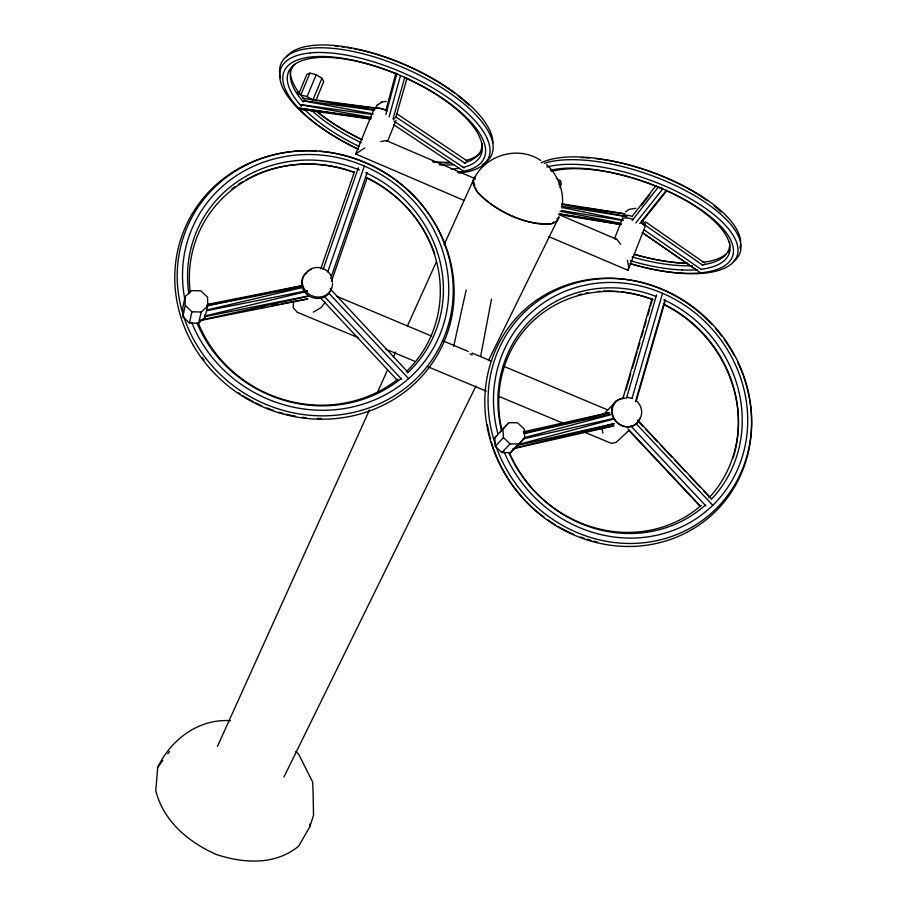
<?xml version="1.0" encoding="UTF-8"?>
<svg xmlns="http://www.w3.org/2000/svg" width="907" height="907" viewBox="0 0 907 907"><rect width="100%" height="100%" fill="white"/><g stroke="black" fill="none" stroke-linecap="round" stroke-linejoin="round"><path stroke-width="1.36" d="M293.573 301.339L293.142 307.586L297.133 312.178L358.435 337.767M562 208.111C564.596 192.182 558.474 175.47 546.57 164.643M230.593 720.691C198.848 718.469 170.958 739.443 157.739 767.311L155.755 790.587C163.339 821.107 188.486 842.195 216.24 854.462C243.7 863.453 274.923 865.539 298.596 846.231L309.854 826.753L313.539 815.189L313.096 792.514L312.643 782.061L298.754 754.341L295.841 751.461M480.653 356.281L491.469 299.208M185.119 296.612L182.715 308.142L182.84 316.758L189.404 323.039L198.554 323.277L204.914 317.348L207.726 306.022L207.578 297.269L200.912 290.898L191.615 290.625L185.119 296.612L185.243 305.387L182.84 316.758M548.633 236.557L627.984 270.297L628.698 266.964L627.417 260.241M453.636 346.463L466.175 290.025M189.404 323.039L191.933 311.781L185.243 305.387M198.554 323.277L201.252 312.042L207.726 306.022M385.815 110.767L395.906 73.104M385.826 114.565L396.892 73.569M389.103 116.912L400.509 75.564M393.014 118.874L404.805 77.186M393.457 119.418L395.917 117.003L407.039 78.217M632.122 398.037L662.529 293.301M635.444 401.744L664.99 299.763M636.181 401.325L664.944 301.997M622.86 398.627L652.099 298.414M626.011 390.067L630.75 373.809M632.338 368.389L637.077 352.131M637.87 349.433L639.843 342.653M641.419 337.234L643.403 330.465M644.185 327.756L646.169 320.976M647.745 315.557L649.718 308.788M650.512 306.078L652.484 299.299M626.476 398.184L656.555 294.911M327.778 271.851L364.342 166.094M330.67 278.426L367.131 172.727M331.543 281.136L367.074 178.055M320.761 268.88L354.546 171.548M323.13 269.413L358.378 167.738M558.995 184.767L560.492 180.935L556.331 178.305M559.88 187.636L561.376 183.815L560.492 180.935M627.984 270.297L643.936 229.494M463.976 200.402L355.669 153.997L373.956 109.225A12.335 3.877 23.4 0 1 386.779 110.495M396.121 120.212L387.504 141.379L386.121 140.528L380.804 141.594M321.906 78.263L312.858 100.087L307.099 96.596L300.852 94.94L309.933 73.116L316.169 74.748L321.906 78.263L323.742 81.596L315.795 100.779M298.891 93.534L306.872 74.34L309.933 73.116M307.099 96.596L316.169 74.748M217.453 746.393L369.466 409.941M377.629 391.892L387.527 369.977M393.355 357.086L395.679 351.939M407.334 326.157L436.448 261.692M444.022 244.935L473.148 180.482L475.359 178.792M283.936 777.038L475.96 386.053M488.431 360.657L558.882 217.215L556.921 219.063M473.284 180.266C484.519 155.222 517.806 144.95 540.765 160.482M604.255 413.773L616.25 401.041M386.337 101.391L382.108 101.958L377.21 105.167L374.602 109.089A12.313 3.447 23.3 0 1 387.232 110.733M157.739 767.311L162.772 760.531M167.795 753.762L169.473 751.495M325.239 302.167L321.259 307.473L313.368 312.144M632.814 215.503L656.044 185.538M641.238 205.742L649.82 194.699M632.145 220.56L658.641 186.661M635.784 222.929L662.722 188.905L661.112 187.239M639.775 223.53L666.43 190.221M666.962 190.572L641.351 222.521L702.902 265.298M524.79 437.877L510.505 452.661L501.809 452.559L495.301 446.357L494.791 437.707L508.804 422.673L517.636 422.809L524.246 429.102L524.79 437.877L518.929 443.999L510.085 443.886L503.442 437.571L502.932 428.773M500.585 431.698L508.804 422.673M495.301 446.357L503.442 437.571M501.809 452.559L510.085 443.886M510.505 452.661L516.276 446.629M494.791 437.707L496.73 435.711M553.984 221.841L552.023 223.7C523.815 225.514 496.22 211.422 476.867 191.547L475.631 187.862M628.857 430.485L616.057 442.446L611.454 443.398L584.063 431.959M355.669 153.997L364.784 147.943M625.445 211.864L629.277 209.29L635.898 208.293M377.21 105.167L378.457 104.35M381.155 102.582L382.108 101.958M308.119 270.864C315.205 264.572 327.042 267.599 331.055 275.932M517.908 444.634L613.642 419.057M524.201 437.707L610.388 414.816M514.212 448.217L614.039 423.83M204.71 316.033L307.507 291.26M523.985 433.229L609.413 412.742M206.615 310.069L303.131 287.349M522.92 438.931L613.574 418.501M516.593 445.609L613.994 423.592M512.852 448.772L614.084 425.859M523.282 431.857L609.504 412.515M523.883 433.637L610.343 414.216M200.628 320.194L308.187 296.306M582.441 432.344L587.929 431.188M590.684 430.61L612.667 425.973M206.615 305.659L301.759 285.841M523.588 432.276L526.355 431.709M206.637 310.716L307.405 290.648M204.801 316.645L308.199 295.977M200.708 320.42L307.643 299.004M207.159 304.423L301.623 285.694M206.615 305.852L303.131 286.691M261.998 307.53L264.765 307.008M271.692 305.682L278.608 304.367M281.385 303.845L307.688 298.834M209.857 304.412L212.623 303.924M191.933 311.781L201.252 312.042M320.228 111.504L302.19 109.486L370.544 119.021M324.389 111.98L327.155 112.287M331.01 102.684L333.787 103.024M337.937 103.534L340.703 103.886M344.864 104.396L347.63 104.736M350.397 105.076L354.558 105.586M357.324 105.938L375.328 108.16M376.575 108.148L302.439 98.171L374.41 109.917M302.881 100.598L374.262 110.269M300.432 104.6L371.768 114.384M300.795 109.328L298.516 108.069L371.156 118.137M298.516 108.069L370.657 118.84M566.331 205.073L569.108 205.492M571.898 205.912L574.675 206.331M577.464 206.751L580.242 207.181M583.031 207.601L624.776 213.893M561.887 203.803L624.73 213.803M561.331 206.218L627.02 216.728M561.648 210.594L623.109 220.526M559.29 213.803L620.671 223.791M559.596 214.608L620.876 224.596M559.018 213.939L621.023 224.505M300.41 104.713L371.246 117.456M302.836 100.802L373.333 113.919M561.773 204.392L622.894 215.775M559.993 211.218L620.785 223.349M562.431 207.556L623.222 220.106M627.406 397.402L632.553 398.513M620.649 244.312L617.009 239.459L614.538 238.654L622.372 218.689A12.188 3.753 20.1 0 1 633.086 219.324M385.826 349.195L414.51 361.179M427.56 366.621L486.243 391.121M499.292 396.563L563.19 423.252M336.588 296.249L431.709 336.123M443.444 341.043L468.193 351.417M472.105 353.061L491.651 361.258M503.385 366.167L607.633 409.873M386.121 140.528L474.327 178.316M558.633 214.449L617.009 239.459M393.808 121.005L464.146 167.931M393.819 124.781L463.67 171.287M395.917 117.003L465.359 163.475M397.085 113.908L467.116 160.89M642.485 232.657L700.646 272.848M642.235 232.589L696.27 269.935M643.834 229.675L701.576 269.685M645.614 221.875L704.58 262.962M637.712 420.156L711.281 498.487M638.052 421.109L642.893 426.267M645.795 429.351L657.405 441.72M660.307 444.804L671.917 457.173M674.819 460.257L685.465 471.595M689.331 475.71L699.977 487.048M703.843 491.175L709.648 497.353M636.011 423.558L712.766 505.29M630.932 426.086L705.861 505.891M627.973 428.932L700.601 506.299M628.358 429.861L699.977 506.163M330.205 288.868L407.799 372.04M328.47 292.78L408.581 378.616M324.366 296.419L401.676 379.273M321.055 298.482L397.175 380.078M637.088 401.472C641.419 405.769 643.12 412.64 640.251 418.184A15.079 13.605 44.4 0 1 624.016 426.267A15.079 13.605 44.4 0 1 612.191 410.327A15.079 13.605 44.4 0 1 625.388 398.139M473.148 180.482L474.803 185.402M601.999 428.251L602.917 433.127M309.809 824.01L309.854 826.753M204.869 314.899L204.914 317.348M556.32 301.215A126.685 117.071 47 0 0 505.165 360.011A126.685 117.082 47 0 0 498.691 414.918A127.898 118.182 47 0 0 501.333 429.952M556.32 301.203A127.921 118.216 47 0 1 606.193 287.904A126.674 117.06 47 0 1 656.135 296.51M578.768 294.673A127.184 117.615 47.1 0 1 581.41 294.038M585.423 293.188A127.184 117.615 47.1 0 1 588.133 292.7M597.702 291.498A127.184 117.615 47.1 0 1 600.457 291.306M652.655 299.412A124.236 114.849 47 0 0 604.935 291.476A125.472 115.994 47.1 0 0 556.002 304.559A124.248 114.872 47 0 0 505.834 362.278A124.259 114.872 47 0 0 499.485 416.132A125.449 115.96 47 0 0 501.764 429.544M603.189 291.17A125.937 116.459 47 0 1 618.687 291.601M621.51 291.895A125.937 116.459 47 0 1 652.87 299.718M664.151 304.378A124.236 114.849 47 0 1 719.149 354.569A125.483 116.005 47 0 1 737.21 404.318A124.248 114.849 47 0 1 732.72 457.434A124.248 114.86 47 0 1 708.945 497.909M663.777 299.752A126.674 117.048 47 0 1 722.584 352.211A127.921 118.239 47 0 1 741.008 402.912A126.685 117.06 47 0 1 736.461 457.049A126.685 117.071 47 0 1 711.303 499.315M730.384 347.846A136.674 126.3 47 0 0 663.04 289.571A136.674 126.3 47 0 0 605.003 278.528A137.989 127.524 47 0 0 551.229 292.802A136.685 126.322 47 0 0 495.948 356.145A136.685 126.334 47 0 0 488.884 415.406A137.955 127.479 47 0 0 495.471 444.725M712.029 324.604A138.34 127.887 47 0 0 662.008 289.435A138.34 127.887 47 0 0 603.257 278.256A139.667 129.123 47.1 0 0 548.826 292.7A138.352 127.91 47 0 0 492.83 356.814A138.363 127.921 47 0 0 485.653 416.823A139.633 129.077 47 0 0 505.21 474.44A138.363 127.932 47 0 0 576.149 535.935A138.363 127.921 47 0 0 637.19 546.195A139.644 129.089 47 0 0 692.188 529.393M715.657 328.64A138.34 127.887 47 0 1 721.689 336.055M724.126 339.354A138.34 127.887 47 0 1 730.146 348.413M664.117 304.695A125.937 116.459 47 0 1 718.945 355.102A127.184 117.627 47 0 1 737.244 405.531A125.948 116.459 47 0 1 738.083 432.458M730.384 347.846A137.989 127.536 47 0 1 750.27 402.447A136.674 126.3 47 0 1 745.452 460.824A136.685 126.311 47 0 1 692.891 526.616A137.966 127.502 47 0 1 638.573 543.202A136.696 126.334 47 0 1 578.281 533.044A136.696 126.345 47 0 1 508.226 472.309A137.955 127.479 47 0 1 496.378 447.31M730.883 349.614A139.667 129.134 47 0 1 734.375 355.759M737.595 362.086A139.667 129.134 47 0 1 743.06 375.079M743.536 376.394A139.667 129.134 47 0 1 750.27 403.672A138.352 127.887 47 0 1 745.395 462.751A138.352 127.898 47 0 1 692.188 529.393M737.969 433.829A125.948 116.459 47 0 1 733.117 458.08M701.202 505.403A124.248 114.86 47 0 1 684.796 517.183A125.461 115.983 47 0 1 635.41 532.171A124.259 114.883 47 0 1 580.684 522.897A124.259 114.883 47 0 1 517.092 467.785A125.449 115.96 47 0 1 509.485 453.001M705.397 505.04A126.685 117.071 47 0 1 687.653 517.965A127.91 118.205 47 0 1 637.304 533.259A126.697 117.094 47 0 1 581.5 523.804A126.697 117.094 47 0 1 516.65 467.593A127.898 118.182 47 0 1 508.884 452.514M597.543 542.046A135.903 125.699 47.1 0 1 593.563 541.071M590.922 540.368A135.903 125.699 47.1 0 1 586.965 539.189M584.346 538.35A135.903 125.699 47.1 0 1 580.457 536.978M574.086 534.461A135.903 125.699 47 0 1 557.964 526.411M555.56 524.983A135.903 125.699 47 0 1 547.42 519.666M543.996 517.183A135.903 125.699 47 0 1 505.698 474.599A137.161 126.833 47 0 1 491.367 441.981M504.122 451.969A133.091 122.967 47 0 0 512.965 469.463A131.855 121.844 47 0 0 580.514 528.01A131.855 121.844 47 0 0 638.619 537.828A133.091 122.978 47 0 0 691.009 521.888A131.844 121.821 47 0 0 741.745 458.454A131.832 121.81 47 0 0 746.438 402.141A133.114 123.012 47 0 0 727.255 349.422A131.832 121.799 47 0 0 662.246 293.165A131.832 121.81 47 0 0 606.216 282.531A133.114 123.001 47 0 0 554.336 296.328A131.844 121.833 47 0 0 501.061 357.471A131.844 121.833 47 0 0 494.292 414.612A133.091 122.967 47 0 0 497.852 433.58M490.619 439.351A137.161 126.833 47 0 1 487.399 424.691M558.95 216.954A46.801 17.086 25.2 0 1 507.886 214.052A46.801 17.086 25.2 0 1 475.438 176.831M541.15 162.806A111.153 43.139 19.3 0 1 571.716 156.888A112.173 43.513 19.2 0 1 616.805 161.9A111.176 43.151 19.3 0 1 667.779 178.43A111.176 43.151 19.3 0 1 725.827 215.356A112.173 43.513 19.3 0 1 740.361 239.165A111.153 43.128 19.2 0 1 740.668 241.84M544.245 163.294A112.887 43.559 19.3 0 1 569.324 159.7A113.919 43.933 19.3 0 1 615.105 164.847A112.91 43.57 19.3 0 1 666.917 181.661A112.91 43.57 19.3 0 1 725.929 219.131A113.908 43.933 19.3 0 1 740.69 243.223A112.887 43.547 19.3 0 1 733.321 261.692M546.774 167.024A111.232 42.663 19.3 0 1 568.848 164.326A112.253 43.037 19.3 0 1 613.926 169.484A111.266 42.686 19.3 0 1 664.922 186.06A111.266 42.686 19.3 0 1 723.083 222.861A112.253 43.048 19.3 0 1 737.686 246.511A111.244 42.663 19.3 0 1 730.509 264.617A111.221 42.652 19.3 0 1 685.93 273.608A112.321 43.094 19.3 0 1 644.299 267.395A111.198 42.64 19.3 0 1 631.17 263.869M550.368 170.323A107.173 40.996 19.3 0 1 570.594 168.056A108.171 41.359 19.3 0 1 613.96 173.067A107.196 41.008 19.3 0 1 662.983 189.019A107.196 41.019 19.3 0 1 718.956 224.369A108.171 41.371 19.3 0 1 733.117 247.101A107.173 40.996 19.3 0 1 726.326 264.538A107.162 40.985 19.3 0 1 683.447 273.211A108.216 41.405 19.3 0 1 643.29 267.214A107.139 40.962 19.3 0 1 629.809 263.574M551.309 171.593A103.069 39.523 19.3 0 1 573.507 168.679A104.044 39.874 19.3 0 1 615.173 173.498A103.092 39.534 19.3 0 1 662.212 188.803M581.126 157.569A108.046 42.005 19.2 0 1 589.414 158.011M595.128 158.555A108.046 42.005 19.2 0 1 618.018 162.364A107.071 41.654 19.2 0 1 667.008 178.26A107.071 41.654 19.2 0 1 707.449 200.742M714.126 205.866A107.071 41.654 19.2 0 1 721.076 212.023M666.01 190.481A103.092 39.534 19.3 0 1 715.974 222.759A104.044 39.885 19.3 0 1 729.659 244.641A103.069 39.511 19.3 0 1 723.219 261.488A103.058 39.5 19.3 0 1 701.496 269.232M729.557 241.988A101.346 39.08 19.3 0 1 701.995 264.889M692.449 265.706A101.346 39.08 19.3 0 1 682.552 265.683A102.355 39.489 19.3 0 1 644.378 260.162A101.312 39.058 19.3 0 1 632.111 256.874M740.634 244.425A111.153 43.128 19.2 0 1 739.931 248.076M729.784 250.207A102.99 39.953 19.3 0 1 727.992 252.373M725.895 254.277A102.99 39.953 19.3 0 1 702.755 262.372M687.574 263.087A102.99 39.953 19.3 0 1 684.626 263.007M697.438 269.674A103.058 39.5 19.3 0 1 682.019 269.957M684.57 263.064A104.01 40.361 19.3 0 1 645.852 257.429A102.956 39.931 19.3 0 1 634.174 254.323M685.726 263.415A108.103 42.051 19.3 0 1 669.06 261.851M667.631 261.647A108.103 42.051 19.3 0 1 646.861 257.622A107.015 41.609 19.2 0 1 634.741 254.402M682.019 269.957A104.09 39.919 19.3 0 1 643.312 264.22A103.035 39.5 19.3 0 1 630.331 260.717M231.5 189.268A128.272 119.996 26.7 0 1 234.902 186.763M238.405 184.359A128.272 119.996 26.7 0 1 243.235 181.355M245.695 179.937A128.272 119.996 26.7 0 1 250.706 177.296M251.976 176.661A129.52 121.175 26.7 0 1 304.548 164.122A128.261 119.973 26.7 0 1 353.911 172.443M354.093 172.251A126.538 118.329 26.7 0 0 305.376 164.042A127.785 119.52 26.7 0 0 253.506 176.411A126.549 118.341 26.7 0 0 198.542 233.382A126.549 118.352 26.7 0 0 189.71 287.122A127.762 119.486 26.8 0 0 190.266 292.485M359.41 169.96A129.021 120.608 26.7 0 0 305.852 160.063A130.279 121.821 26.8 0 0 252.985 172.647A129.032 120.631 26.7 0 0 196.921 230.695A129.032 120.642 26.7 0 0 187.908 285.478A130.268 121.787 26.8 0 0 188.849 293.698M316.724 151.106A140.891 131.764 26.7 0 0 304.151 150.811A142.229 133.034 26.7 0 0 246.455 164.473A140.914 131.787 26.7 0 0 185.107 227.748A140.914 131.798 26.7 0 0 175.153 287.621A142.206 132.989 26.8 0 0 193.372 345.499M319.525 151.322A140.891 131.764 26.7 0 1 365.328 162.806A140.891 131.764 26.7 0 1 434.453 222.68A142.252 133.046 26.7 0 1 453.375 278.166A140.891 131.776 26.8 0 1 445.904 337.143A140.902 131.787 26.7 0 1 387.436 403.014A142.218 133 26.7 0 1 329.037 419.057A140.914 131.81 26.7 0 1 265.377 407.957A140.914 131.81 26.7 0 1 193.384 345.488M366.677 177.613A126.526 118.329 26.7 0 1 422.673 228.677M365.793 172.727A129.009 120.608 26.8 0 1 425.406 225.956A130.291 121.821 26.7 0 1 442.707 276.862A129.021 120.62 26.8 0 1 435.779 330.908A129.021 120.631 26.8 0 1 407.538 372.947M366.666 177.874A128.261 119.973 26.7 0 1 423.41 229.618A129.531 121.187 26.7 0 1 434.782 254.096M422.673 228.666A127.796 119.52 26.7 0 1 439.646 278.63A126.538 118.341 26.8 0 1 432.82 331.656A126.538 118.352 26.8 0 1 406.268 371.768M397.856 379.149A126.538 118.352 26.8 0 1 380.169 390.713A127.774 119.486 26.7 0 1 327.733 405.021A126.549 118.364 26.7 0 1 270.66 394.998A126.549 118.364 26.7 0 1 206.116 339.003A127.762 119.486 26.8 0 1 198.191 322.847M401.427 378.298A129.021 120.631 26.8 0 1 382.13 391.121A130.279 121.787 26.7 0 1 328.674 405.712A129.032 120.654 26.7 0 1 270.467 395.486A129.032 120.654 26.7 0 1 204.631 338.39A130.268 121.787 26.8 0 1 197.091 323.209M321.361 418.501A138.408 129.497 26.7 0 1 317.28 418.456M306.373 417.742A138.408 129.497 26.7 0 1 302.303 417.265M295.523 416.211A138.408 129.497 26.7 0 1 285.852 414.114M283.086 413.399A138.408 129.497 26.7 0 1 278.982 412.209M273.551 410.44A138.408 129.497 26.7 0 1 266.896 407.957M261.84 405.826A138.408 129.497 26.7 0 1 255.661 402.912M253.223 401.665A138.408 129.497 26.7 0 1 242.543 395.497M240.253 394.012A138.408 129.497 26.7 0 1 237.997 392.493M204.143 360.068A138.408 129.497 26.7 0 1 202.476 357.8M191.683 322.416A135.551 126.708 26.8 0 0 200.266 340.034A134.293 125.551 26.7 0 0 268.823 399.511A134.293 125.551 26.8 0 0 329.445 410.123A135.562 126.719 26.7 0 0 385.078 394.908A134.281 125.529 26.8 0 0 440.859 332.211A134.27 125.529 26.8 0 0 448.024 275.989A135.585 126.753 26.7 0 0 430.009 223.065A134.27 125.506 26.8 0 0 364.058 165.947A134.27 125.517 26.7 0 0 305.693 154.53A135.574 126.753 26.8 0 0 250.695 167.58A134.293 125.529 26.7 0 0 192.295 227.918A134.293 125.54 26.7 0 0 182.874 284.934A135.551 126.708 26.8 0 0 184.699 298.528M294.594 64.306A102.616 40.146 23.5 0 0 290.83 71.449A102.593 40.135 23.5 0 0 296.226 92.571A103.625 40.554 23.5 0 0 303.392 101.992M290.353 69.59A104.271 41.03 23.5 0 0 296.226 88.75A105.303 41.45 23.5 0 0 304.48 99.441M286.419 56.858A112.547 44.307 23.5 0 1 313.55 45.407M280.58 78.081A114.293 44.726 23.5 0 1 310.806 48.218A115.325 45.123 23.5 0 1 352.664 51.37A114.327 44.749 23.5 0 1 403.944 67.878A114.316 44.76 23.5 0 1 468.851 108.058A115.336 45.123 23.5 0 1 490.29 135.279A114.293 44.738 23.5 0 1 490.392 157.251A114.282 44.726 23.5 0 1 482.286 164.689M310.409 52.946A112.615 43.808 23.4 0 0 286.317 94.192A113.715 44.25 23.4 0 0 310.183 119.463A112.593 43.785 23.4 0 0 357.641 148.839M316.033 57.753A104.35 40.577 23.4 0 0 293.301 95.745A105.393 41.008 23.4 0 0 301.589 106.368M313.55 45.407A113.568 44.692 23.5 0 1 354.762 48.547A112.57 44.318 23.5 0 1 405.214 64.771A112.559 44.318 23.5 0 1 469.055 104.362A113.579 44.692 23.5 0 1 490.154 131.243A112.536 44.296 23.5 0 1 492.966 143.023M310.432 52.855A113.658 44.205 23.4 0 1 351.621 56.132A112.649 43.842 23.4 0 1 402.096 72.413A112.649 43.842 23.4 0 1 466.051 111.89A113.658 44.205 23.4 0 1 487.24 138.601M316.055 57.663A105.337 40.962 23.4 0 1 354.149 60.758A104.384 40.611 23.4 0 1 396.994 74.204M335.295 46.234A109.396 43.151 23.5 0 1 337.812 46.45M341.69 46.858A109.396 43.151 23.5 0 1 344.343 47.198M347.03 47.583A109.396 43.151 23.5 0 1 351.122 48.252M353.889 48.763A109.396 43.151 23.5 0 1 356.666 49.318M357.936 49.579A108.409 42.776 23.5 0 1 455.155 93.614M457.343 95.292A108.409 42.776 23.5 0 1 466.345 102.888M404.42 77.424A104.373 40.611 23.4 0 1 459.804 112.185A105.348 40.962 23.4 0 1 479.565 136.912A104.35 40.588 23.4 0 1 479.939 156.945A104.339 40.577 23.4 0 1 462.853 167.5M466.549 102.967A109.396 43.151 23.5 0 1 468.76 105.031M487.195 138.68A112.604 43.808 23.4 0 1 458.591 172.999M482.093 143.657A102.593 40.135 23.4 0 1 464.373 162.829M454.226 164.632A102.593 40.135 23.4 0 1 447.4 164.995A103.636 40.554 23.5 0 1 439.339 164.836M480.585 152.671A104.26 41.019 23.5 0 1 465.631 160.516M457.366 172.251A108.489 42.096 23.4 0 0 483.102 160.04A108.5 42.107 23.4 0 0 482.796 139.281A109.52 42.493 23.4 0 0 462.309 113.59A108.534 42.13 23.4 0 0 400.758 75.678A108.534 42.119 23.4 0 0 352.245 60.021A109.509 42.482 23.4 0 0 312.598 56.801A108.5 42.096 23.4 0 0 289.197 96.414A109.566 42.527 23.4 0 0 312.178 120.756A108.477 42.085 23.4 0 0 358.616 149.406M459.055 168.271A104.339 40.577 23.4 0 1 451.221 169.144M449.759 162.387A105.314 41.45 23.5 0 1 432.798 161.457M450.144 162.999A109.452 43.196 23.5 0 1 440.711 162.58M435.065 162.013A109.452 43.196 23.5 0 1 432.56 161.684M362.244 139.791A104.248 41.008 23.5 0 1 318.21 112.355M361.247 142.705A102.57 40.112 23.5 0 1 317.858 115.733A103.625 40.554 23.5 0 1 311.679 110.382M361.269 139.247A108.352 42.731 23.5 0 1 317.189 111.89M359.478 146.56A104.328 40.566 23.4 0 1 315.364 119.214A105.393 41.008 23.4 0 1 304.321 109.237M299.004 94.294A109.452 43.196 23.5 0 1 297.213 92.061M622.599 217.045A12.165 3.356 20.5 0 1 632.576 216.467M642.179 220.809A12.165 3.356 20.5 0 1 644.956 225.231M332.484 283.301A15.34 14.024 25.8 0 1 319.899 297.043A15.34 14.024 25.8 0 1 302.961 286.022A15.34 14.024 25.8 0 1 311.18 269.436M331.679 279.129A15.34 14.024 25.8 0 1 332.359 281.918M331.44 287.916A15.34 13.866 25.4 0 1 308.981 295.931A15.34 13.866 25.4 0 1 307.008 272.735M639.696 418.286A15.102 13.458 43.1 0 1 624.175 426.415A15.102 13.458 43.1 0 1 611.624 411.619A15.102 13.458 43.1 0 1 622.826 398.4M641.816 223.428A12.188 3.753 20.1 0 1 644.458 228.179M469.985 353.877A14.818 13.197 10.4 0 1 472.241 355.045M247.985 164.19A139.213 130.155 26.7 0 0 187.398 226.693A139.225 130.166 26.7 0 0 177.579 285.83A140.506 131.368 26.8 0 0 195.595 342.982A139.225 130.177 26.7 0 0 266.715 404.692A139.225 130.177 26.7 0 0 329.592 415.667A140.517 131.368 26.7 0 0 387.278 399.851A139.202 130.155 26.8 0 0 445.065 334.796A139.202 130.155 26.8 0 0 452.446 276.533A140.54 131.413 26.7 0 0 433.761 221.705A139.202 130.132 26.7 0 0 365.442 162.546A139.202 130.132 26.7 0 0 304.99 150.687A140.528 131.402 26.8 0 0 247.985 164.178"/></g></svg>
